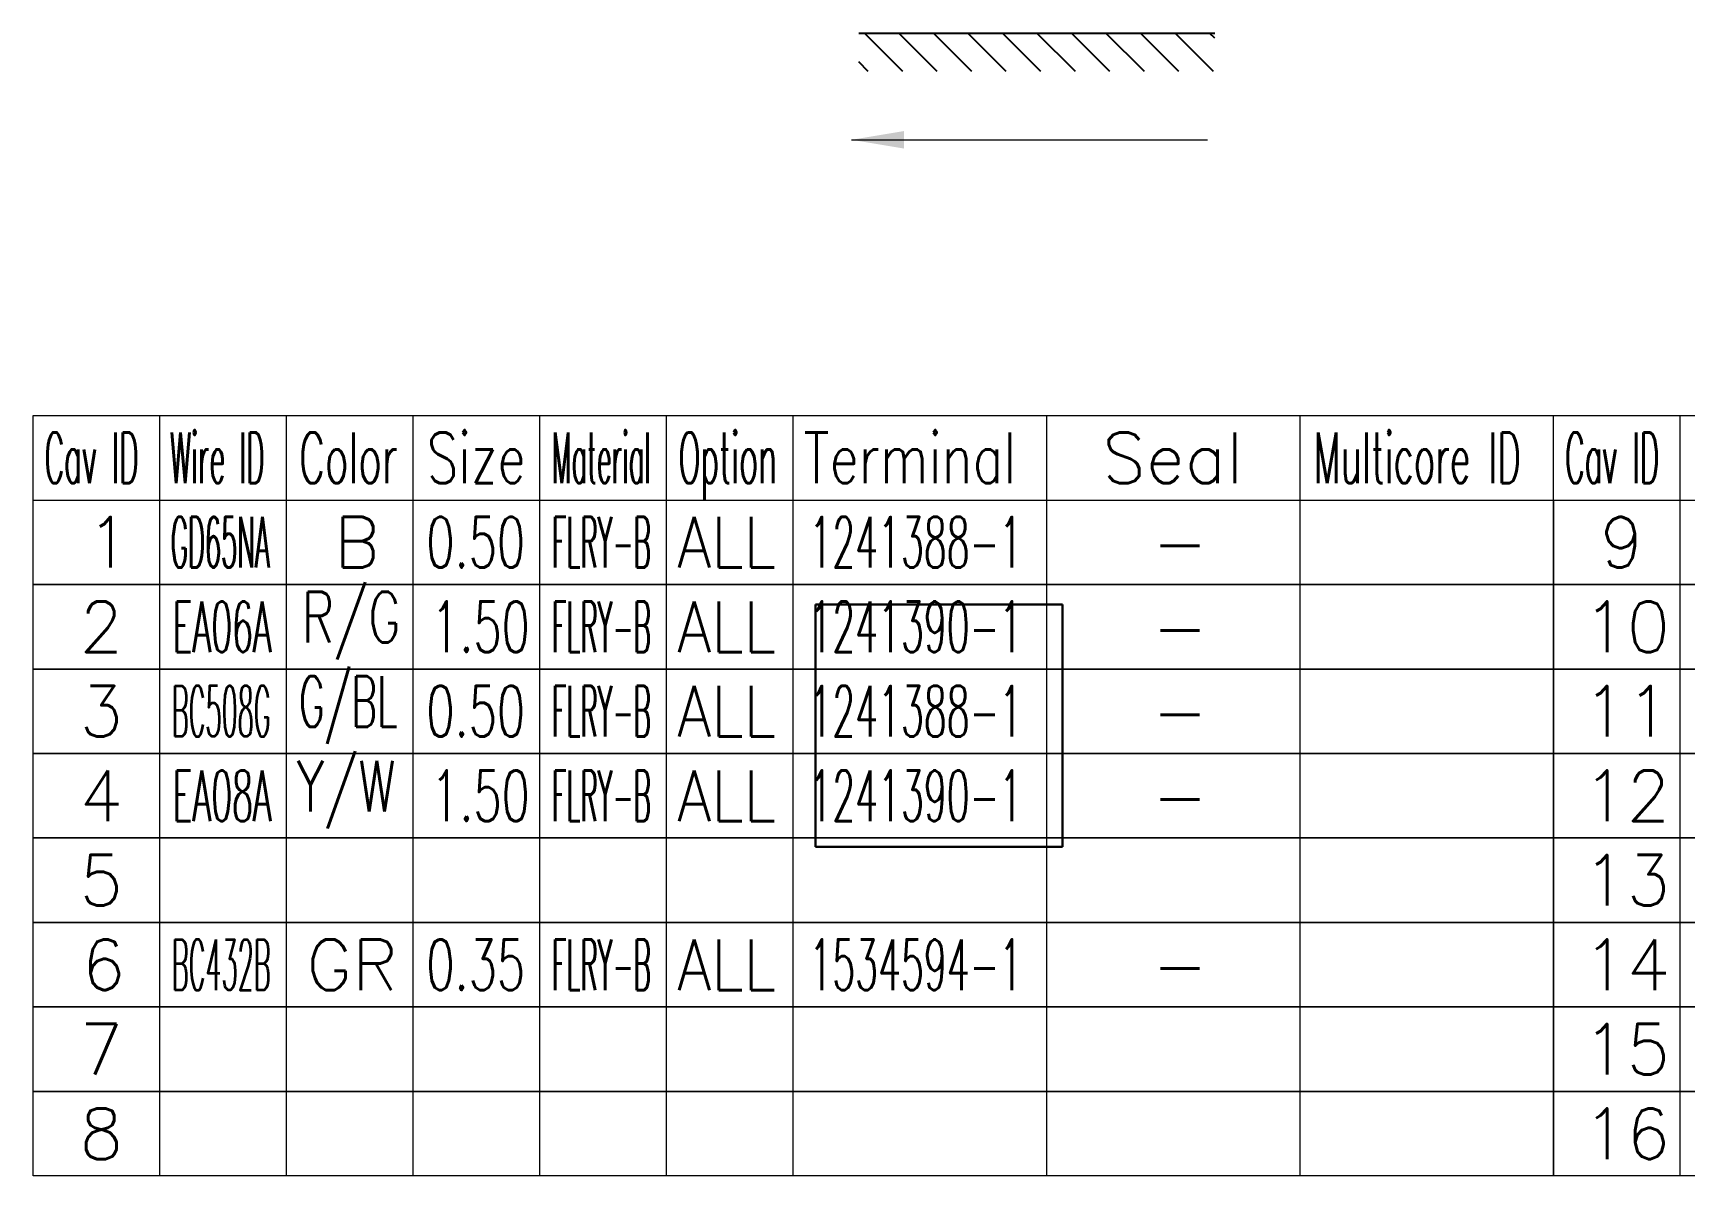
# Model space of a CAD drawing. Header units: inches. Extents: x 47316 to 59086, y 3141 to 11743.
# Drawn here: x 48796.3 to 48894.1, y 7118.7 to 7186.3 of the extents above; entities that cross this region are included whole.
import ezdxf

# ---------------------------------------------------------------- set-up
doc = ezdxf.new("R2010")
doc.units = ezdxf.units.IN
doc.header["$MEASUREMENT"] = 0
doc.layers.add('Beschreibung', color=7, linetype='Continuous', lineweight=25)
doc.styles.get("Standard").update_dxf_attribs({"font": ''})
doc.styles.get('Standard').set_extended_font_data('SimSun')

msp = doc.modelspace()

# ---------------------------------------------------------------- linework, layer by layer
at = {"color": 0, "lineweight": -3}
for p, q in [((48845.191, 7186.29, 0), (48866.263, 7186.29, 0)), ((48847.799, 7184.019, 0), (48845.528, 7186.29, 0)), ((48849.842, 7184.019, 0), (48847.571, 7186.29, 0)), ((48851.885, 7184.019, 0), (48849.614, 7186.29, 0)), ((48853.928, 7184.019, 0), (48851.657, 7186.29, 0)), ((48855.971, 7184.019, 0), (48853.7, 7186.29, 0)), ((48858.014, 7184.019, 0), (48855.743, 7186.29, 0)), ((48860.057, 7184.019, 0), (48857.786, 7186.29, 0)), ((48862.1, 7184.019, 0), (48859.829, 7186.29, 0)), ((48864.143, 7184.019, 0), (48861.872, 7186.29, 0)), ((48866.186, 7184.019, 0), (48863.915, 7186.29, 0)), ((48866.263, 7185.985, 0), (48865.958, 7186.29, 0)), ((48845.756, 7184.019, 0), (48845.191, 7184.584, 0))]:
    msp.add_line(p, q, dxfattribs=at)
at = {"color": 0, "linetype": 'Continuous', "lineweight": 15}
for p, q in [((48796.322, 7163.654), (49066.322, 7163.654)), ((48796.322, 7158.654), (48796.322, 7163.654)), ((48796.322, 7158.654), (49066.322, 7158.654))]:
    msp.add_line(p, q, dxfattribs=at)
at = {"color": 7, "linetype": 'Continuous', "lineweight": 15}
for p, q in [((48803.822, 7158.654), (48803.822, 7163.654)), ((48811.322, 7158.654), (48811.322, 7163.654)), ((48818.822, 7158.654), (48818.822, 7163.654)), ((48826.322, 7158.654), (48826.322, 7163.654)), ((48833.822, 7158.654), (48833.822, 7163.654)), ((48841.322, 7158.654), (48841.322, 7163.654)), ((48856.322, 7158.654), (48856.322, 7163.654)), ((48871.322, 7158.654), (48871.322, 7163.654)), ((48886.322, 7158.654), (48886.322, 7163.654)), ((48893.822, 7158.654), (48893.822, 7163.654))]:
    msp.add_line(p, q, dxfattribs=at)
at = {"color": 102, "linetype": 'Continuous', "lineweight": 15}
for p, q in [((48803.822, 7153.654), (48803.822, 7158.654)), ((48811.322, 7153.654), (48811.322, 7158.654)), ((48818.822, 7153.654), (48818.822, 7158.654)), ((48826.322, 7153.654), (48826.322, 7158.654)), ((48833.822, 7153.654), (48833.822, 7158.654)), ((48841.322, 7153.654), (48841.322, 7158.654)), ((48856.322, 7153.654), (48856.322, 7158.654)), ((48871.322, 7153.654), (48871.322, 7158.654)), ((48893.822, 7153.654), (48893.822, 7158.654)), ((48803.822, 7148.654), (48803.822, 7153.654)), ((48811.322, 7148.654), (48811.322, 7153.654)), ((48818.822, 7148.654), (48818.822, 7153.654)), ((48826.322, 7148.654), (48826.322, 7153.654)), ((48833.822, 7148.654), (48833.822, 7153.654)), ((48841.322, 7148.654), (48841.322, 7153.654)), ((48856.322, 7148.654), (48856.322, 7153.654)), ((48871.322, 7148.654), (48871.322, 7153.654)), ((48893.822, 7148.654), (48893.822, 7153.654)), ((48803.822, 7143.654), (48803.822, 7148.654)), ((48811.322, 7143.654), (48811.322, 7148.654)), ((48818.822, 7143.654), (48818.822, 7148.654)), ((48826.322, 7143.654), (48826.322, 7148.654)), ((48833.822, 7143.654), (48833.822, 7148.654)), ((48841.322, 7143.654), (48841.322, 7148.654)), ((48856.322, 7143.654), (48856.322, 7148.654)), ((48871.322, 7143.654), (48871.322, 7148.654)), ((48893.822, 7143.654), (48893.822, 7148.654)), ((48803.822, 7138.654), (48803.822, 7143.654)), ((48811.322, 7138.654), (48811.322, 7143.654)), ((48818.822, 7138.654), (48818.822, 7143.654)), ((48826.322, 7138.654), (48826.322, 7143.654)), ((48833.822, 7138.654), (48833.822, 7143.654)), ((48841.322, 7138.654), (48841.322, 7143.654)), ((48856.322, 7138.654), (48856.322, 7143.654)), ((48871.322, 7138.654), (48871.322, 7143.654)), ((48893.822, 7138.654), (48893.822, 7143.654)), ((48803.822, 7133.654), (48803.822, 7138.654)), ((48811.322, 7133.654), (48811.322, 7138.654)), ((48818.822, 7133.654), (48818.822, 7138.654)), ((48826.322, 7133.654), (48826.322, 7138.654)), ((48833.822, 7133.654), (48833.822, 7138.654)), ((48841.322, 7133.654), (48841.322, 7138.654)), ((48856.322, 7133.654), (48856.322, 7138.654)), ((48871.322, 7133.654), (48871.322, 7138.654)), ((48893.822, 7133.654), (48893.822, 7138.654)), ((48803.822, 7128.654), (48803.822, 7133.654)), ((48811.322, 7128.654), (48811.322, 7133.654)), ((48818.822, 7128.654), (48818.822, 7133.654)), ((48826.322, 7128.654), (48826.322, 7133.654)), ((48833.822, 7128.654), (48833.822, 7133.654)), ((48841.322, 7128.654), (48841.322, 7133.654)), ((48856.322, 7128.654), (48856.322, 7133.654)), ((48871.322, 7128.654), (48871.322, 7133.654)), ((48893.822, 7128.654), (48893.822, 7133.654)), ((48803.822, 7123.654), (48803.822, 7128.654)), ((48811.322, 7123.654), (48811.322, 7128.654)), ((48818.822, 7123.654), (48818.822, 7128.654)), ((48826.322, 7123.654), (48826.322, 7128.654)), ((48833.822, 7123.654), (48833.822, 7128.654)), ((48841.322, 7123.654), (48841.322, 7128.654)), ((48856.322, 7123.654), (48856.322, 7128.654)), ((48871.322, 7123.654), (48871.322, 7128.654)), ((48893.822, 7123.654), (48893.822, 7128.654)), ((48803.822, 7118.654), (48803.822, 7123.654)), ((48811.322, 7118.654), (48811.322, 7123.654)), ((48818.822, 7118.654), (48818.822, 7123.654)), ((48826.322, 7118.654), (48826.322, 7123.654)), ((48833.822, 7118.654), (48833.822, 7123.654)), ((48841.322, 7118.654), (48841.322, 7123.654)), ((48856.322, 7118.654), (48856.322, 7123.654)), ((48871.322, 7118.654), (48871.322, 7123.654)), ((48893.822, 7118.654), (48893.822, 7123.654))]:
    msp.add_line(p, q, dxfattribs=at)
at = {"color": 1, "lineweight": 30}
for p, q in [((48842.638, 7152.465), (48857.25, 7152.465)), ((48842.638, 7138.127), (48842.638, 7152.465)), ((48857.25, 7152.465), (48857.25, 7138.127)), ((48857.25, 7138.127), (48842.638, 7138.127))]:
    msp.add_line(p, q, dxfattribs=at)
at = {"color": 0, "linetype": 'Continuous', "lineweight": 15}
for points in [[(48796.322, 7153.654), (48796.322, 7158.654), (48886.322, 7158.654), (48886.322, 7153.654)], [(48886.322, 7153.654), (48886.322, 7158.654), (48976.322, 7158.654), (48976.322, 7153.654)], [(48796.322, 7148.654), (48796.322, 7153.654), (48886.322, 7153.654), (48886.322, 7148.654)], [(48886.322, 7148.654), (48886.322, 7153.654), (48976.322, 7153.654), (48976.322, 7148.654)], [(48796.322, 7143.654), (48796.322, 7148.654), (48886.322, 7148.654), (48886.322, 7143.654)], [(48886.322, 7143.654), (48886.322, 7148.654), (48976.322, 7148.654), (48976.322, 7143.654)], [(48796.322, 7138.654), (48796.322, 7143.654), (48886.322, 7143.654), (48886.322, 7138.654)], [(48886.322, 7138.654), (48886.322, 7143.654), (48976.322, 7143.654), (48976.322, 7138.654)], [(48796.322, 7133.654), (48796.322, 7138.654), (48886.322, 7138.654), (48886.322, 7133.654)], [(48886.322, 7133.654), (48886.322, 7138.654), (48976.322, 7138.654), (48976.322, 7133.654)], [(48796.322, 7128.654), (48796.322, 7133.654), (48886.322, 7133.654), (48886.322, 7128.654)], [(48886.322, 7128.654), (48886.322, 7133.654), (48976.322, 7133.654), (48976.322, 7128.654)], [(48796.322, 7123.654), (48796.322, 7128.654), (48886.322, 7128.654), (48886.322, 7123.654)], [(48886.322, 7123.654), (48886.322, 7128.654), (48976.322, 7128.654), (48976.322, 7123.654)], [(48796.322, 7118.654), (48796.322, 7123.654), (48886.322, 7123.654), (48886.322, 7118.654)], [(48886.322, 7118.654), (48886.322, 7123.654), (48976.322, 7123.654), (48976.322, 7118.654)]]:
    msp.add_lwpolyline(points, close=True, dxfattribs=at)
at = {"layer": 'Beschreibung', "color": 0, "lineweight": 0}
msp.add_line((48844.769, 7179.971, 0), (48865.842, 7179.971, 0), dxfattribs=at)
msp.add_solid([(48847.865, 7179.455, 0), (48847.865, 7180.487, 0), (48844.769, 7179.971, 0)], dxfattribs=at)

# ---------------------------------------------------------------- texts
at = {"color": 7, "linetype": 'Continuous', "lineweight": 15, "char_height": 3, "attachment_point": 1}
for s, insert, width in [('\\Fromans.shx;\\W0.4292452830;\\T1.0000000000;\\o\\lCav ID', (48797.006, 7162.654), 6.5), ('\\Fromans.shx;\\W0.4026548673;\\T1.0000000000;\\o\\lWire ID', (48804.437, 7162.654), 6.5), ('\\Fromans.shx;\\W0.5687500000;\\T1.0000000000;\\o\\lColor', (48812.066, 7162.654), 6.5), ('\\Fromans.shx;\\W0.7222222222;\\T1.0000000000;\\o\\lSize', (48819.632, 7162.654), 6.5), ('\\Fromans.shx;\\W0.3760330579;\\T1.0000000000;\\o\\lMaterial', (48827.037, 7162.654), 6.5), ('\\Fromans.shx;\\W0.4595959596;\\T1.0000000000;\\o\\lOption', (48834.519, 7162.654), 6.5), ('\\Fromans.shx;\\W0.7480916031;\\T1.0000000000;\\o\\lTerminal', (48841.929, 7162.654), 14), ('\\Fromans.shx;\\W1.0000000000;\\T1.0000000000;\\o\\lSeal', (48859.608, 7162.654), 9.28571), ('\\Fromans.shx;\\W0.5185185185;\\T1.0000000000;\\o\\lMulticore ID', (48872.119, 7162.654), 14), ('\\Fromans.shx;\\W0.4292452830;\\T1.0000000000;\\o\\lCav ID', (48887.006, 7162.654), 6.5), ('\\Fromans.shx;\\W1.0000000000;\\T1.0000000000;\\o\\l1', (48799.501, 7157.654), 2.85714), ('\\Fromans.shx;\\W1.0000000000;\\T1.0000000000;\\o\\l9', (48889.072, 7157.654), 2.85714), ('\\Fromans.shx;\\W1.0000000000;\\T1.0000000000;\\o\\l2', (48799.072, 7152.654), 2.85714), ('\\Fromans.shx;\\W1.0000000000;\\T1.0000000000;\\o\\l10', (48888.072, 7152.654), 5.71429), ('\\Fromans.shx;\\W1.0000000000;\\T1.0000000000;\\o\\l3', (48799.072, 7147.654), 2.85714), ('\\Fromans.shx;\\W1.0000000000;\\T1.0000000000;\\o\\l11', (48888.072, 7147.654), 5.71429), ('\\Fromans.shx;\\W1.0000000000;\\T1.0000000000;\\o\\l4', (48799.072, 7142.654), 2.85714), ('\\Fromans.shx;\\W1.0000000000;\\T1.0000000000;\\o\\l12', (48888.072, 7142.654), 5.71429), ('\\Fromans.shx;\\W1.0000000000;\\T1.0000000000;\\o\\l5', (48799.072, 7137.654), 2.85714), ('\\Fromans.shx;\\W1.0000000000;\\T1.0000000000;\\o\\l13', (48888.072, 7137.654), 5.71429), ('\\Fromans.shx;\\W1.0000000000;\\T1.0000000000;\\o\\l6', (48799.215, 7132.654), 2.85714), ('\\Fromans.shx;\\W1.0000000000;\\T1.0000000000;\\o\\l14', (48888.072, 7132.654), 5.71429), ('\\Fromans.shx;\\W1.0000000000;\\T1.0000000000;\\o\\l7', (48799.072, 7127.654), 2.85714), ('\\Fromans.shx;\\W1.0000000000;\\T1.0000000000;\\o\\l15', (48888.072, 7127.654), 5.71429), ('\\Fromans.shx;\\W1.0000000000;\\T1.0000000000;\\o\\l8', (48799.072, 7122.654), 2.85714), ('\\Fromans.shx;\\W1.0000000000;\\T1.0000000000;\\o\\l16', (48888.072, 7122.654), 5.71429)]:
    msp.add_mtext(s, dxfattribs=dict(at, insert=insert, width=width))
at = {"color": 21, "linetype": 'Continuous', "lineweight": 15, "char_height": 3, "attachment_point": 1}
for s, insert, width in [('\\Fromans.shx;\\W0.3729508197;\\T1.0000000000;\\o\\lGD65NA', (48804.482, 7157.654), 6.5), ('\\Fromans.shx;\\W0.6500000000;\\T1.0000000000;\\o\\l0.50', (48819.601, 7157.654), 6.5), ('\\Fromans.shx;\\W0.8750000000;\\T1.0000000000;\\o\\lALL', (48834.447, 7157.654), 6.5), ('\\Fromans.shx;\\W1.0000000000;\\T1.0000000000;\\o\\l-', (48862.537, 7157.654), 3.71429), ('\\Fromans.shx;\\W0.4789473684;\\T1.0000000000;\\o\\lEA06A', (48804.596, 7152.654), 6.5), ('\\Fromans.shx;\\W0.6500000000;\\T1.0000000000;\\o\\l1.50', (48819.88, 7152.654), 6.5), ('\\Fromans.shx;\\W0.8750000000;\\T1.0000000000;\\o\\lALL', (48834.447, 7152.654), 6.5), ('\\Fromans.shx;\\W1.0000000000;\\T1.0000000000;\\o\\l-', (48862.537, 7152.654), 3.71429), ('\\Fromans.shx;\\W0.3699186992;\\T1.0000000000;\\o\\lBC508G', (48804.534, 7147.654), 6.5), ('\\Fromans.shx;\\W0.6500000000;\\T1.0000000000;\\o\\l0.50', (48819.601, 7147.654), 6.5), ('\\Fromans.shx;\\W0.8750000000;\\T1.0000000000;\\o\\lALL', (48834.447, 7147.654), 6.5), ('\\Fromans.shx;\\W1.0000000000;\\T1.0000000000;\\o\\l-', (48862.537, 7147.654), 3.71429), ('\\Fromans.shx;\\W0.4789473684;\\T1.0000000000;\\o\\lEA08A', (48804.596, 7142.654), 6.5), ('\\Fromans.shx;\\W0.6500000000;\\T1.0000000000;\\o\\l1.50', (48819.88, 7142.654), 6.5), ('\\Fromans.shx;\\W0.8750000000;\\T1.0000000000;\\o\\lALL', (48834.447, 7142.654), 6.5), ('\\Fromans.shx;\\W1.0000000000;\\T1.0000000000;\\o\\l-', (48862.537, 7142.654), 3.71429), ('\\Fromans.shx;\\W0.3699186992;\\T1.0000000000;\\o\\lBC432B', (48804.534, 7132.654), 6.5), ('\\Fromans.shx;\\W0.6500000000;\\T1.0000000000;\\o\\l0.35', (48819.601, 7132.654), 6.5), ('\\Fromans.shx;\\W0.8750000000;\\T1.0000000000;\\o\\lALL', (48834.447, 7132.654), 6.5), ('\\Fromans.shx;\\W1.0000000000;\\T1.0000000000;\\o\\l-', (48862.537, 7132.654), 3.71429)]:
    msp.add_mtext(s, dxfattribs=dict(at, insert=insert, width=width))
at = {"color": 140, "linetype": 'Continuous', "lineweight": 15, "char_height": 3, "attachment_point": 1}
for s, insert, width in [('\\Fromans.shx;\\W1.0000000000;\\T1.0000000000;\\o\\lB', (48814.144, 7157.654), 3), ('\\Fromans.shx;\\W0.3760330579;\\T1.0000000000;\\o\\lFLRY-B', (48827.037, 7157.654), 6.5), ('\\Fromans.shx;\\W0.5268817204;\\T1.0000000000;\\o\\l1241388-1', (48842.274, 7157.654), 14), ('\\Fromans.shx;\\W0.7109375000;\\T1.0000000000;\\o\\lR/G', (48812.229, 7153.225), 6.5), ('\\Fromans.shx;\\W0.3760330579;\\T1.0000000000;\\o\\lFLRY-B', (48827.037, 7152.654), 6.5), ('\\Fromans.shx;\\W0.5268817204;\\T1.0000000000;\\o\\l1241390-1', (48842.274, 7152.654), 14), ('\\Fromans.shx;\\W0.5617283951;\\T1.0000000000;\\o\\lG/BL', (48812.063, 7148.225), 6.5), ('\\Fromans.shx;\\W0.3760330579;\\T1.0000000000;\\o\\lFLRY-B', (48827.037, 7147.654), 6.5), ('\\Fromans.shx;\\W0.5268817204;\\T1.0000000000;\\o\\l1241388-1', (48842.274, 7147.654), 14), ('\\Fromans.shx;\\W0.7109375000;\\T1.0000000000;\\o\\lY/W', (48811.924, 7143.225), 6.5), ('\\Fromans.shx;\\W0.3760330579;\\T1.0000000000;\\o\\lFLRY-B', (48827.037, 7142.654), 6.5), ('\\Fromans.shx;\\W0.5268817204;\\T1.0000000000;\\o\\l1241390-1', (48842.274, 7142.654), 14), ('\\Fromans.shx;\\W1.0000000000;\\T1.0000000000;\\o\\lGR', (48812.501, 7132.654), 6), ('\\Fromans.shx;\\W0.3760330579;\\T1.0000000000;\\o\\lFLRY-B', (48827.037, 7132.654), 6.5), ('\\Fromans.shx;\\W0.5268817204;\\T1.0000000000;\\o\\l1534594-1', (48842.274, 7132.654), 14)]:
    msp.add_mtext(s, dxfattribs=dict(at, insert=insert, width=width))

doc.saveas('drawing.dxf')
